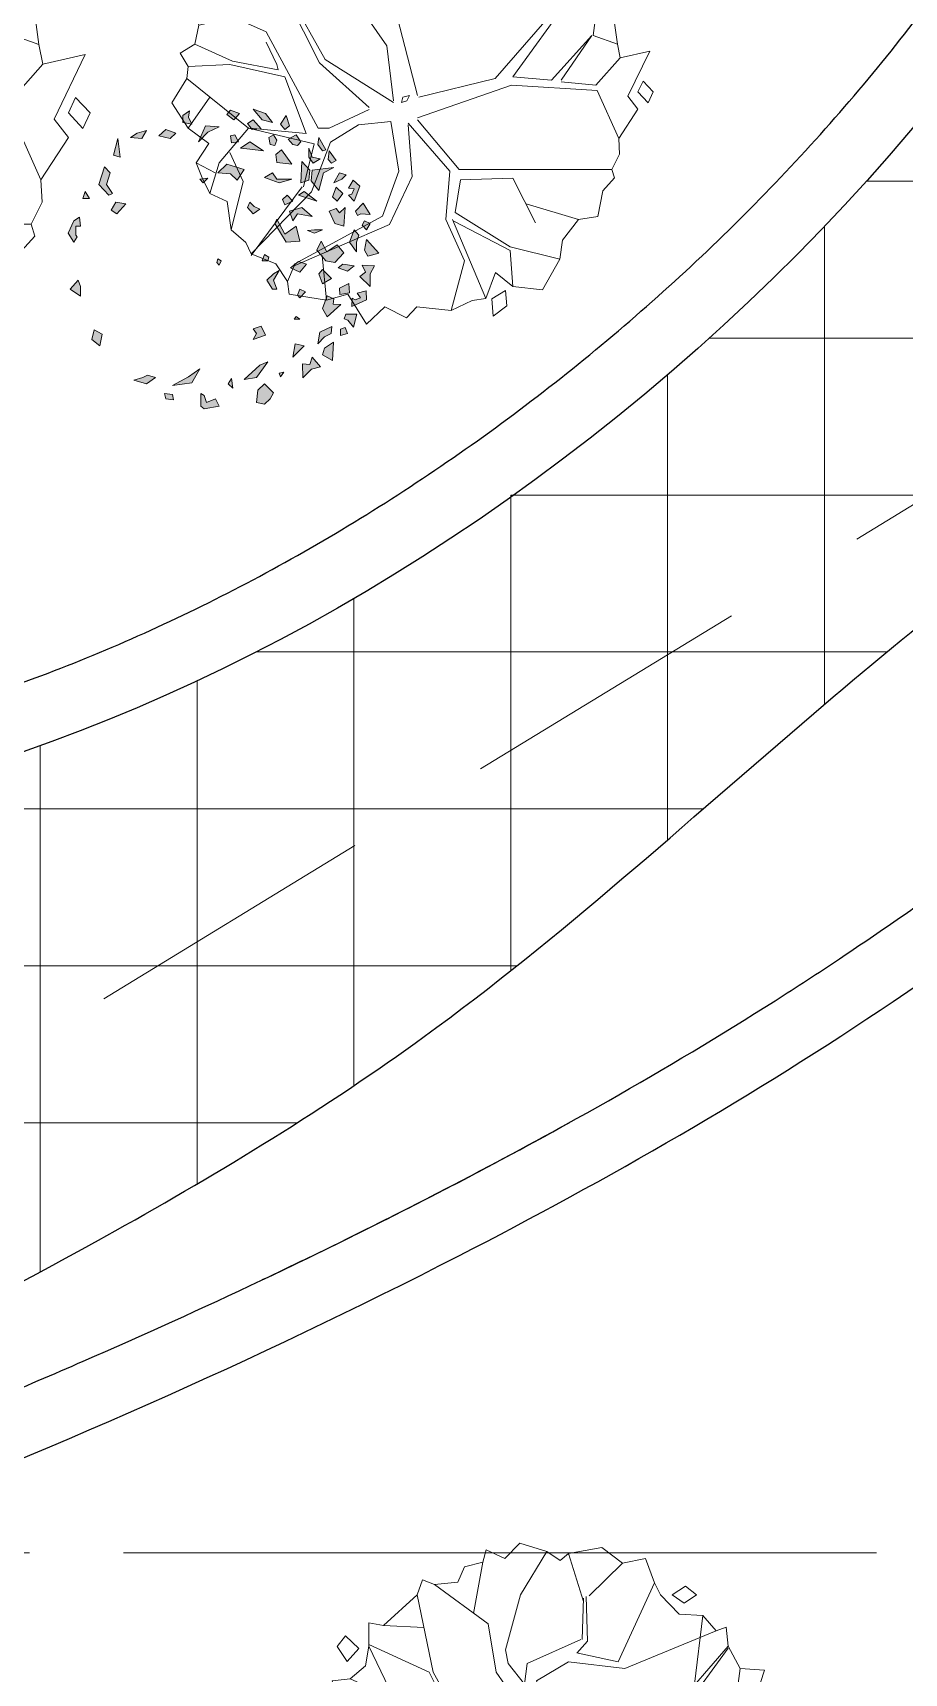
# Model space of a CAD drawing. Header units: inches. Extents: x -12 to 20935469, y -1604 to 24729220.
# Drawn here: x 20926145.5 to 20926212.1, y 24710426.8 to 24710552.2 of the extents above; entities that cross this region are included whole.
import ezdxf

# ---------------------------------------------------------------- set-up
doc = ezdxf.new("R2010")
doc.units = ezdxf.units.IN
doc.header["$LTSCALE"] = 0.03
doc.header["$MEASUREMENT"] = 0
doc.linetypes.add('ACAD_ISO08W100', pattern=[36, 24, -3, 6, -3])
doc.linetypes.add('DASHED2', pattern=[0.375, 0.25, -0.125])
for name, color, linetype, lineweight in [('Dot', 253, 'Continuous', 0), ('Grid Line', 252, 'Continuous', 18), ('hatch-1', 253, 'Continuous', 5), ('ILLUSTR-TREE', 74, 'Continuous', 0), ('wind.', 150, 'Continuous', 20)]:
    doc.layers.add(name, color=color, linetype=linetype, lineweight=lineweight)
doc.styles.add('ATTR', font='romans.shx', dxfattribs={"width": 0.8, "height": 0.7})

# ---------------------------------------------------------------- blocks, each defined once
blk = doc.blocks.new('fff')
at = {"layer": 'Grid Line', "color": 252, "linetype": 'ACAD_ISO08W100', "lineweight": 9, "ltscale": 80, "true_color": 0x939598}
blk.add_line((20833096.95, 24723708.72), (20830726.15, 24723708.72), dxfattribs=at)
blk = doc.blocks.new('TREE_009')
at = {"layer": 'ILLUSTR-TREE'}
for p, q in [((-12174.22, 13910.26), (-12175.66, 13905.24)), ((-12166.65, 13906.74), (-12174.22, 13910.26)), ((-12160.46, 13912.91), (-12166.65, 13906.74)), ((-12149.34, 13909.54), (-12160.46, 13912.91)), ((-12149.34, 13909.54), (-12160.26, 13891.83)), ((-12143.96, 13905.85), (-12149.34, 13909.54)), ((-12140.45, 13908.76), (-12143.96, 13905.85)), ((-12126.77, 13911.14), (-12140.45, 13908.76)), ((-12140.45, 13908.76), (-12134.4, 13889.01)), ((-12118.31, 13904.71), (-12126.77, 13911.14)), ((-12175.66, 13905.24), (-12183.16, 13903.21)), ((-12179.51, 13884.08), (-12175.66, 13905.24)), ((-12132.06, 13891.31), (-12118.31, 13904.71)), ((-12108.88, 13906.74), (-12118.31, 13904.71)), ((-12105.24, 13896.77), (-12108.88, 13906.74)), ((-12183.16, 13903.21), (-12185.91, 13897.04)), ((-12200.35, 13897.92), (-12202.62, 13891.83)), ((-12195.47, 13896.07), (-12200.35, 13897.92)), ((-12185.91, 13897.04), (-12195.47, 13896.07)), ((-12195.47, 13896.07), (-12173.46, 13879.85)), ((-12120.09, 13864.33), (-12105.24, 13896.77)), ((-12102.7, 13891.75), (-12105.24, 13896.77)), ((-12097.95, 13891.83), (-12092.45, 13895.36)), ((-12092.45, 13895.36), (-12088.05, 13891.83)), ((-12202.62, 13891.83), (-12216.38, 13879.14)), ((-12196.02, 13860.09), (-12202.62, 13891.83)), ((-12160.26, 13891.83), (-12166.31, 13869.26)), ((-12134.95, 13873.5), (-12134.4, 13890.42)), ((-12133.3, 13891.13), (-12132.75, 13872.79)), ((-12095.13, 13883.81), (-12102.7, 13891.75)), ((-12093, 13888.31), (-12097.95, 13891.83)), ((-12088.05, 13891.83), (-12093, 13888.31)), ((-12085.43, 13883.37), (-12095.13, 13883.81)), ((-12085.43, 13883.37), (-12088.74, 13855.16)), ((-12079.93, 13877.02), (-12085.43, 13883.37)), ((-12222.36, 13880.28), (-12222.43, 13870.68)), ((-12216.38, 13879.14), (-12222.36, 13880.28)), ((-12199.87, 13878.43), (-12216.38, 13879.14)), ((-12173.46, 13879.85), (-12170.16, 13860.09)), ((-12117.34, 13861.51), (-12079.93, 13877.02)), ((-12075.87, 13878.52), (-12079.93, 13877.02)), ((-12074.98, 13870.68), (-12075.87, 13878.52)), ((-12231.99, 13875), (-12235.43, 13870.59)), ((-12226.48, 13869.71), (-12231.99, 13875)), ((-12197.67, 13860.09), (-12222.43, 13871.38)), ((-12157.51, 13863.62), (-12135.5, 13873.5)), ((-12132.75, 13872.79), (-12137.15, 13867.85)), ((-12235.43, 13870.59), (-12231.3, 13864.41)), ((-12231.3, 13864.41), (-12226.48, 13869.71)), ((-12222.43, 13870.68), (-12223.73, 13862.65)), ((-12222.43, 13870.68), (-12212.52, 13850.22)), ((-12166.31, 13869.26), (-12165.21, 13863.62)), ((-12136.6, 13867.85), (-12120.09, 13864.33)), ((-12112.39, 13827.65), (-12074.98, 13870.68)), ((-12074.98, 13869.97), (-12105.24, 13828.35)), ((-12070.03, 13861.51), (-12074.98, 13870.68)), ((-12223.73, 13862.65), (-12230.13, 13857.27)), ((-12165.21, 13863.62), (-12158.61, 13855.16)), ((-12158.61, 13855.16), (-12157.51, 13863.62)), ((-12153.66, 13856.57), (-12140.45, 13864.33)), ((-12140.45, 13864.33), (-12117.34, 13861.51)), ((-12230.13, 13857.27), (-12237.49, 13856.48)), ((-12206.47, 13846.69), (-12230.13, 13857.27)), ((-12184.47, 13834), (-12197.67, 13860.09)), ((-12182.26, 13835.41), (-12196.02, 13860.09)), ((-12170.16, 13860.09), (-12156.96, 13841.05)), ((-12072.23, 13845.28), (-12070.03, 13861.51)), ((-12060.06, 13860.89), (-12070.03, 13861.51)), ((-12063.49, 13850.31), (-12060.06, 13860.89)), ((-12237.49, 13856.48), (-12233.98, 13849.52)), ((-12220.78, 13852.34), (-12233.98, 13849.52)), ((-12144.3, 13820.6), (-12153.66, 13856.57)), ((-12233.98, 13849.52), (-12235.63, 13841.76)), ((-12062.33, 13841.76), (-12063.49, 13850.31)), ((-12185.02, 13807.2), (-12206.47, 13846.69)), ((-12089.29, 13826.94), (-12072.78, 13845.28)), ((-12072.78, 13845.28), (-12085.43, 13826.94)), ((-12072.23, 13845.28), (-12062.33, 13841.76)), ((-12235.63, 13841.76), (-12241.62, 13837.97)), ((-12235.63, 13841.76), (-12220.23, 13834.7)), ((-12202.07, 13833.29), (-12206.47, 13842.46)), ((-12156.96, 13841.05), (-12154.21, 13818.48)), ((-12061.23, 13836.11), (-12062.33, 13841.76)), ((-12049.05, 13838.85), (-12061.23, 13836.11)), ((-12057.99, 13820.33), (-12049.05, 13838.85)), ((-12241.62, 13837.97), (-12238.38, 13832.59)), ((-12220.23, 13834.7), (-12201.52, 13831.18)), ((-12164.11, 13815.66), (-12184.47, 13834)), ((-12154.21, 13817.78), (-12182.26, 13835.41)), ((-12071.13, 13824.83), (-12061.23, 13836.11)), ((-12238.38, 13832.59), (-12238.93, 13827.65)), ((-12221.33, 13833.29), (-12238.38, 13832.59)), ((-12198.77, 13828.35), (-12221.33, 13833.29)), ((-12201.52, 13831.18), (-12202.07, 13833.29)), ((-12238.93, 13827.65), (-12245.05, 13817.69)), ((-12213.63, 13807.2), (-12238.93, 13827.65)), ((-12189.97, 13805.08), (-12198.77, 13828.35)), ((-12144.3, 13811.43), (-12105.79, 13824.83)), ((-12143.75, 13819.89), (-12112.39, 13827.65)), ((-12105.79, 13824.83), (-12070.58, 13822.71)), ((-12105.24, 13828.35), (-12089.29, 13826.94)), ((-12085.43, 13826.24), (-12071.13, 13824.83)), ((-12051.8, 13826.5), (-12053.87, 13822.1)), ((-12047.68, 13822.1), (-12051.8, 13826.5)), ((-12229.58, 13819.89), (-12238.38, 13807.2)), ((-12150.36, 13819.89), (-12150.9, 13817.78)), ((-12147.6, 13820.6), (-12150.36, 13819.89)), ((-12148.7, 13818.48), (-12147.6, 13820.6)), ((-12070.58, 13822.71), (-12061.78, 13802.96)), ((-12053.87, 13815.04), (-12057.99, 13820.33)), ((-12053.87, 13822.1), (-12049.74, 13817.69)), ((-12049.74, 13817.69), (-12047.68, 13822.1)), ((-12245.05, 13817.69), (-12238.38, 13807.2)), ((-12164.11, 13814.95), (-12180.61, 13807.2)), ((-12150.9, 13817.78), (-12148.7, 13818.48)), ((-12061.78, 13802.96), (-12053.87, 13815.04)), ((-12155.31, 13810.02), (-12168.51, 13808.61)), ((-12155.31, 13810.02), (-12152.01, 13789.56)), ((-12144.3, 13810.72), (-12127.25, 13790.27)), ((-12238.38, 13807.2), (-12229.92, 13800.94)), ((-12213.63, 13807.2), (-12225.73, 13793.09)), ((-12186.67, 13800.85), (-12213.63, 13807.2)), ((-12213.07, 13807.2), (-12189.97, 13805.08)), ((-12180.61, 13807.2), (-12185.02, 13807.2)), ((-12168.51, 13808.61), (-12180.06, 13801.55)), ((-12148.15, 13809.31), (-12131.1, 13789.56)), ((-12148.15, 13808.61), (-12146.5, 13787.45)), ((-12229.92, 13800.94), (-12235.08, 13793.09)), ((-12191.07, 13783.21), (-12186.67, 13800.85)), ((-12180.06, 13801.55), (-12187.77, 13781.1)), ((-12061.43, 13796.53), (-12061.78, 13802.96)), ((-12221.33, 13797.32), (-12215.83, 13785.33)), ((-12064.53, 13790.27), (-12061.43, 13796.53)), ((-12227.38, 13788.86), (-12235.08, 13793.09)), ((-12235.08, 13793.09), (-12232.68, 13786.83)), ((-12225.73, 13793.09), (-12229.58, 13780.39)), ((-12232.68, 13786.83), (-12229.58, 13780.39)), ((-12152.01, 13789.56), (-12158.61, 13771.22)), ((-12146.5, 13787.45), (-12155.86, 13767.7)), ((-12131.1, 13789.56), (-12132.75, 13769.81)), ((-12127.25, 13790.27), (-12064.53, 13790.27)), ((-12126.7, 13786.04), (-12105.24, 13786.74)), ((-12105.24, 13786.74), (-12095.89, 13768.4)), ((-12068.31, 13781.54), (-12063.49, 13786.83)), ((-12063.49, 13786.83), (-12064.53, 13790.27)), ((-12215.83, 13785.33), (-12220.78, 13765.58)), ((-12212.52, 13755), (-12191.62, 13783.21)), ((-12126.7, 13786.04), (-12128.9, 13772.63)), ((-12229.58, 13780.39), (-12222.36, 13777.13)), ((-12222.36, 13777.13), (-12220.78, 13765.58)), ((-12187.77, 13781.1), (-12212.52, 13755.71)), ((-12070.37, 13770.96), (-12068.31, 13781.54)), ((-12128.9, 13772.63), (-12106.34, 13758.53)), ((-12099.74, 13776.16), (-12078.28, 13769.81)), ((-12158.61, 13771.22), (-12194.92, 13751.47)), ((-12155.86, 13767.7), (-12194.92, 13750.77)), ((-12132.75, 13769.81), (-12125.05, 13752.89)), ((-12130, 13769.81), (-12116.24, 13737.37)), ((-12129.45, 13769.11), (-12106.34, 13757.12)), ((-12084.81, 13761.26), (-12078.28, 13769.81)), ((-12078.28, 13769.81), (-12070.37, 13770.96)), ((-12220.78, 13765.58), (-12214.79, 13760.38)), ((-12214.79, 13760.38), (-12212.52, 13755.71)), ((-12106.34, 13758.53), (-12085.98, 13753.59)), ((-12085.98, 13753.59), (-12084.81, 13761.26)), ((-12212.52, 13755.71), (-12202.42, 13751.56)), ((-12183.37, 13755), (-12181.71, 13736.66)), ((-12106.34, 13757.12), (-12105.24, 13742.31)), ((-12093.07, 13740.98), (-12085.98, 13753.59)), ((-12202.42, 13751.56), (-12197.67, 13744.42)), ((-12194.92, 13750.77), (-12197.67, 13744.42)), ((-12125.05, 13752.89), (-12130.55, 13732.43)), ((-12197.67, 13744.42), (-12196.91, 13739.22)), ((-12116.24, 13737.37), (-12112.32, 13748.04)), ((-12112.32, 13748.04), (-12105.24, 13742.31)), ((-12108.27, 13740.72), (-12113.77, 13737.19)), ((-12107.72, 13734.37), (-12108.27, 13740.72)), ((-12105.24, 13742.31), (-12093.07, 13740.98)), ((-12196.91, 13739.22), (-12181.71, 13736.66)), ((-12181.71, 13736.66), (-12172.84, 13739.22)), ((-12172.84, 13739.22), (-12165.28, 13726.88)), ((-12130.55, 13732.43), (-12121.95, 13736.57)), ((-12121.95, 13736.57), (-12116.24, 13737.37)), ((-12113.77, 13737.19), (-12113.22, 13730.14)), ((-12165.28, 13726.88), (-12157.71, 13733.93)), ((-12157.71, 13733.93), (-12148.77, 13729.52)), ((-12148.77, 13729.52), (-12144.65, 13733.93)), ((-12144.65, 13733.93), (-12130.55, 13732.43)), ((-12113.22, 13730.14), (-12107.72, 13734.37))]:
    blk.add_line(p, q, dxfattribs=at)
at = {"layer": 'ILLUSTR-TREE', "style": 'ATTR', "width": 0.8, "flags": 9}
blk.add_attdef('ESTCODE', (-12147.6, 13820.6), '', height=1.05, dxfattribs=at)
blk = doc.blocks.new('GRN1')
at = {"layer": 'ILLUSTR-TREE', "true_color": 0x30441d}
h = blk.add_hatch(color=89, dxfattribs=at)
h.paths.add_polyline_path([(0.2571, -0.0526), (0.2603, -0.0695), (0.2735, -0.0695), (0.2817, -0.0569), (0.2702, -0.059)])
h.paths.add_polyline_path([(0.2406, -0.0821), (0.2308, -0.0927), (0.2357, -0.1137), (0.2472, -0.1011)])
h.paths.add_polyline_path([(0.1897, 0.2148), (0.1848, 0.2064), (0.1914, 0.2), (0.2078, 0.2021)])
h.paths.add_polyline_path([(0.193, 0.1853), (0.1848, 0.1727), (0.1963, 0.1642), (0.2127, 0.1642), (0.1963, 0.1706)])
h.paths.add_polyline_path([(0.1864, 0.1053), (0.2012, 0.1032), (0.2094, 0.1137), (0.1831, 0.1327)])
h.paths.add_polyline_path([(0.2603, 0.0969), (0.2653, 0.0779), (0.285, 0.0611), (0.2768, 0.0842)])
h.paths.add_polyline_path([(0.2078, 0.08), (0.2242, 0.0547), (0.2127, 0.0379), (0.2111, 0.0547)])
h.paths.add_polyline_path([(0.2521, -0.0021), (0.2538, -0.0274), (0.2242, -0.04), (0.2423, -0.0232)])
h.paths.add_polyline_path([(0.2653, 0.0253), (0.2751, 0.0126), (0.2833, 0.019), (0.2768, 0.0358)])
h.paths.add_polyline_path([(0.2373, 0.0274), (0.2357, 0.019), (0.2226, 0.0211), (0.2242, 0.0337)])
h.paths.add_polyline_path([(0.2488, 0.0758), (0.2472, 0.059), (0.2587, 0.0505), (0.2653, 0.0611)])
h.paths.add_polyline_path([(0.2094, 0.1958), (0.2078, 0.1895), (0.2193, 0.1811), (0.2324, 0.1832)])
h.paths.add_polyline_path([(0.2291, 0.1263), (0.2193, 0.1348), (0.2176, 0.1432), (0.2242, 0.1495), (0.2373, 0.1411)])
h.paths.add_polyline_path([(0.2373, 0.099), (0.2275, 0.1053), (0.2176, 0.1011), (0.2193, 0.0927), (0.2324, 0.0905)])
h.paths.add_polyline_path([(0.2538, 0.1284), (0.2472, 0.12), (0.2571, 0.1116), (0.2735, 0.1221)])
h.paths.add_polyline_path([(0.1963, -0.1853), (0.1996, -0.1979), (0.2308, -0.1895)])
h.paths.add_polyline_path([(0.2456, -0.1369), (0.2308, -0.1453), (0.2324, -0.1663), (0.2406, -0.1537)])
h.paths.add_polyline_path([(0.0402, 0.1474), (0.0386, 0.1221), (0.0731, 0.1011), (0.0813, 0.1053), (0.0534, 0.12), (0.0682, 0.1411)])
h.paths.add_polyline_path([(0.0731, 0.278), (0.0616, 0.2716), (0.0698, 0.2632), (0.078, 0.2674)])
h.paths.add_polyline_path([(-0.2275, -0.0884), (-0.2226, -0.0526), (-0.1963, -0.0379), (-0.2111, -0.059)])
h.paths.add_polyline_path([(0.0205, 0.2527), (0.0386, 0.24), (0.0616, 0.2485), (0.0517, 0.2569), (0.0386, 0.2527)])
h.paths.add_polyline_path([(-0.2406, 0.099), (-0.2242, 0.0821), (-0.2357, 0.0695), (-0.2587, 0.0674), (-0.262, 0.0821), (-0.2521, 0.0927)])
h.paths.add_polyline_path([(-0.2324, 0.0232), (-0.2242, 0.0147), (-0.2143, 0.0211)])
h.paths.add_polyline_path([(-0.1307, 0.2358), (-0.1344, 0.2232), (-0.1226, 0.2231), (-0.1198, 0.2319)])
h.paths.add_polyline_path([(-0.1039, 0.2299), (-0.106, 0.2367), (-0.1191, 0.2474), (-0.0951, 0.2536), (-0.0951, 0.2327)])
h.paths.add_polyline_path([(-0.0555, 0.2396), (-0.0585, 0.2217), (-0.0467, 0.2215), (-0.0384, 0.2388)])
h.paths.add_polyline_path([(-0.0771, 0.224), (-0.1, 0.1981), (-0.0846, 0.1897), (-0.0609, 0.1985), (-0.0663, 0.2109), (-0.0766, 0.2096)])
h.paths.add_polyline_path([(-0.216, 0.0442), (-0.2127, 0.0674), (-0.1831, 0.0884), (-0.1897, 0.0737)])
h.paths.add_polyline_path([(-0.1421, 0.0611), (-0.1339, 0.0842), (-0.1174, 0.0758), (-0.1224, 0.0611), (-0.1306, 0.0674)])
h.paths.add_polyline_path([(-0.1812, 0.2081), (-0.1707, 0.1899), (-0.1581, 0.1935), (-0.1472, 0.2104)])
h.paths.add_polyline_path([(-0.2132, 0.1534), (-0.187, 0.1527), (-0.1886, 0.166), (-0.1749, 0.1708), (-0.1924, 0.186), (-0.1969, 0.1696)])
h.paths.add_polyline_path([(-0.15, 0.1808), (-0.1283, 0.1846), (-0.118, 0.2068), (-0.1309, 0.2058), (-0.1372, 0.1936)])
h.paths.add_polyline_path([(-0.1536, 0.1558), (-0.1749, 0.1348), (-0.1503, 0.139)])
h.paths.add_polyline_path([(-0.1043, 0.1474), (-0.1043, 0.1369), (-0.0994, 0.1411)])
h.paths.add_polyline_path([(-0.2028, 0.1179), (-0.2111, 0.1116), (-0.2045, 0.1095)])
h.paths.add_polyline_path([(-0.0205, 0.099), (-0.032, 0.0863), (-0.0485, 0.0969), (-0.0485, 0.1053), (-0.032, 0.099), (-0.014, 0.1095)])
h.paths.add_polyline_path([(0.0189, 0.2295), (0.0008, 0.2127), (0.0041, 0.1958), (0.0238, 0.179), (0.0402, 0.1874), (0.0205, 0.1979), (0.0337, 0.2169)])
h.paths.add_polyline_path([(-0.0287, 0.2064), (-0.0386, 0.1895), (-0.0205, 0.1832), (-0.0123, 0.1895)])
h.paths.add_polyline_path([(-0.0534, 0.1579), (-0.0649, 0.1474), (-0.06, 0.1432), (-0.0485, 0.1474)])
h.paths.add_polyline_path([(0.0178, 0.294), (0.0123, 0.2737), (0.0238, 0.2674), (0.0435, 0.2716)])
h.paths.add_polyline_path([(-0.0435, 0.278), (-0.0255, 0.259), (-0.0172, 0.2695), (-0.0041, 0.2632), (-0.0057, 0.2864), (-0.0205, 0.278)])
h.paths.add_polyline_path([(-0.0808, 0.244), (-0.0685, 0.2712), (-0.0515, 0.2704), (-0.056, 0.254), (-0.0646, 0.2603), (-0.0686, 0.2503), (-0.0653, 0.2447)])
h.paths.add_polyline_path([(0.0041, 0.0021), (-0.0041, -0.0021), (0.0008, -0.0063), (0.0074, -0.0042)])
h.paths.add_polyline_path([(0.0041, 0.0884), (0.0107, 0.0905), (0.0156, 0.0821), (0.0041, 0.0779)])
h.paths.add_polyline_path([(-0.0025, 0.16), (-0.0172, 0.1474), (-0.009, 0.1306), (0.0025, 0.1453)])
h.paths.add_polyline_path([(-0.0057, 0.2485), (-0.0156, 0.2358), (-0.009, 0.219), (-0.0025, 0.2274)])
h.paths.add_polyline_path([(0.0616, 0.1895), (0.055, 0.1748), (0.06, 0.1621), (0.0616, 0.1748)])
h.paths.add_polyline_path([(0.1634, 0.2337), (0.1552, 0.2253), (0.1486, 0.2106), (0.1667, 0.2211)])
h.paths.add_polyline_path([(0.1552, 0.1327), (0.1486, 0.1095), (0.1585, 0.0821), (0.1667, 0.0969), (0.1552, 0.1053)])
h.paths.add_polyline_path([(0.0994, 0.0737), (0.0912, 0.0611), (0.1027, 0.0505), (0.1125, 0.0547), (0.1043, 0.0632)])
h.paths.add_polyline_path([(0.1569, -0.0232), (0.1486, -0.0316), (0.1552, -0.0379)])
h.paths.add_polyline_path([(0.1536, 0.0316), (0.1651, 0.019), (0.1667, -0.0042), (0.1831, 0.0126), (0.1733, 0.0442)])
h.paths.add_polyline_path([(0.1027, 0.2316), (0.0682, 0.2295), (0.0731, 0.2127), (0.0961, 0.2021), (0.101, 0.2148), (0.0928, 0.2211)])
h.paths.add_polyline_path([(0.1289, 0.2274), (0.1142, 0.2169), (0.1224, 0.2085), (0.1404, 0.2148)])
h.paths.add_polyline_path([(0.0862, 0.1706), (0.0912, 0.1432), (0.078, 0.1348), (0.0961, 0.1284), (0.1027, 0.1516)])
h.paths.add_polyline_path([(0.1339, 0.1832), (0.1667, 0.1916), (0.1766, 0.2106), (0.1716, 0.1706), (0.1519, 0.1685)])
h.paths.add_polyline_path([(0.1257, 0.1453), (0.1142, 0.179), (0.1322, 0.1558)])
h.paths.add_polyline_path([(0.1536, 0.1642), (0.1486, 0.1495), (0.1881, 0.1516), (0.1716, 0.1663)])
h.paths.add_polyline_path([(0.1142, 0.1348), (0.1076, 0.12), (0.1174, 0.1158), (0.1257, 0.1242)])
h.paths.add_polyline_path([(0.0879, 0.2548), (0.0912, 0.2611), (0.0895, 0.278), (0.1109, 0.2653), (0.0961, 0.2506)])
h.paths.add_polyline_path([(0.1142, 0.2485), (0.1421, 0.259), (0.1536, 0.2464), (0.1388, 0.2379), (0.1371, 0.2485), (0.1273, 0.2443), (0.1257, 0.2379)])
h.paths.add_polyline_path([(-0.2521, -0.0084), (-0.2653, -0.0021), (-0.2702, -0.0295), (-0.2653, -0.0358), (-0.2423, -0.0358), (-0.2456, -0.0295), (-0.2587, -0.0253)])
h.paths.add_polyline_path([(-0.2538, -0.0863), (-0.2439, -0.0884), (-0.2423, -0.1032), (-0.2521, -0.1011)])
h.paths.add_polyline_path([(0.055, -0.2822), (0.0386, -0.2716), (0.0485, -0.2653), (0.0517, -0.2674), (0.0682, -0.2674), (0.0682, -0.259), (0.0846, -0.2611), (0.078, -0.2716)])
h.paths.add_polyline_path([(-0.1322, -0.219), (-0.1536, -0.2232), (-0.1421, -0.2379), (-0.124, -0.2337)])
h.paths.add_polyline_path([(-0.2176, -0.16), (-0.2242, -0.1369), (-0.2127, -0.12), (-0.2078, -0.1348), (-0.2127, -0.1432)])
h.paths.add_polyline_path([(-0.0485, -0.278), (-0.0616, -0.259), (-0.0435, -0.259), (-0.032, -0.2632)])
h.paths.add_polyline_path([(0.1289, -0.2), (0.1257, -0.2064), (0.1454, -0.2253), (0.1782, -0.2148), (0.1667, -0.2043), (0.1454, -0.2106)])
h.paths.add_polyline_path([(0.1191, -0.2548), (0.1322, -0.2506), (0.1191, -0.2422)])
h.paths.add_polyline_path([(0.1092, -0.1748), (0.0912, -0.1916), (0.0977, -0.2021), (0.1125, -0.1937)])
at = {"layer": 'ILLUSTR-TREE', "color": 89, "true_color": 0x30441d}
for p, q in [((-0.0205, 0.278), (-0.0435, 0.278)), ((-0.0435, 0.278), (-0.0255, 0.259)), ((-0.0057, 0.2864), (-0.0205, 0.278)), ((-0.0041, 0.2632), (-0.0057, 0.2864)), ((0.0178, 0.294), (0.0123, 0.2737)), ((0.0123, 0.2737), (0.0238, 0.2674)), ((0.0435, 0.2716), (0.0178, 0.294)), ((0.0731, 0.278), (0.0616, 0.2716)), ((0.078, 0.2674), (0.0731, 0.278)), ((0.0895, 0.278), (0.1109, 0.2653)), ((0.0912, 0.2611), (0.0895, 0.278)), ((-0.1191, 0.2474), (-0.0951, 0.2536)), ((-0.106, 0.2367), (-0.1191, 0.2474)), ((-0.0951, 0.2536), (-0.0951, 0.2327)), ((-0.0808, 0.244), (-0.0685, 0.2712)), ((-0.0653, 0.2447), (-0.0808, 0.244)), ((-0.0646, 0.2603), (-0.0686, 0.2503)), ((-0.0686, 0.2503), (-0.0653, 0.2447)), ((-0.0685, 0.2712), (-0.0515, 0.2704)), ((-0.056, 0.254), (-0.0646, 0.2603)), ((-0.0515, 0.2704), (-0.056, 0.254)), ((-0.0255, 0.259), (-0.0172, 0.2695)), ((-0.0172, 0.2695), (-0.0041, 0.2632)), ((-0.0057, 0.2485), (-0.0156, 0.2358)), ((-0.0025, 0.2274), (-0.0057, 0.2485)), ((0.0386, 0.2527), (0.0205, 0.2527)), ((0.0205, 0.2527), (0.0386, 0.24)), ((0.0238, 0.2674), (0.0435, 0.2716)), ((0.0517, 0.2569), (0.0386, 0.2527)), ((0.0386, 0.24), (0.0616, 0.2485)), ((0.0616, 0.2485), (0.0517, 0.2569)), ((0.0616, 0.2716), (0.0698, 0.2632)), ((0.0698, 0.2632), (0.078, 0.2674)), ((0.0879, 0.2548), (0.0912, 0.2611)), ((0.0961, 0.2506), (0.0879, 0.2548)), ((0.1109, 0.2653), (0.0961, 0.2506)), ((0.1142, 0.2485), (0.1421, 0.259)), ((0.1257, 0.2379), (0.1142, 0.2485)), ((0.1273, 0.2443), (0.1257, 0.2379)), ((0.1371, 0.2485), (0.1273, 0.2443)), ((0.1388, 0.2379), (0.1371, 0.2485)), ((0.1536, 0.2464), (0.1388, 0.2379)), ((0.1421, 0.259), (0.1536, 0.2464)), ((-0.1307, 0.2358), (-0.1344, 0.2232)), ((-0.1344, 0.2232), (-0.1226, 0.2231)), ((-0.1198, 0.2319), (-0.1307, 0.2358)), ((-0.1226, 0.2231), (-0.1198, 0.2319)), ((-0.1039, 0.2299), (-0.106, 0.2367)), ((-0.0951, 0.2327), (-0.1039, 0.2299)), ((-0.0771, 0.224), (-0.1, 0.1981)), ((-0.0766, 0.2096), (-0.0771, 0.224)), ((-0.0555, 0.2396), (-0.0585, 0.2217)), ((-0.0585, 0.2217), (-0.0467, 0.2215)), ((-0.0384, 0.2388), (-0.0555, 0.2396)), ((-0.0467, 0.2215), (-0.0384, 0.2388)), ((-0.0156, 0.2358), (-0.009, 0.219)), ((-0.009, 0.219), (-0.0025, 0.2274)), ((0.0189, 0.2295), (0.0008, 0.2127)), ((0.0337, 0.2169), (0.0189, 0.2295)), ((0.0205, 0.1979), (0.0337, 0.2169)), ((0.1027, 0.2316), (0.0682, 0.2295)), ((0.0682, 0.2295), (0.0731, 0.2127)), ((0.0928, 0.2211), (0.1027, 0.2316)), ((0.101, 0.2148), (0.0928, 0.2211)), ((0.0961, 0.2021), (0.101, 0.2148)), ((0.1289, 0.2274), (0.1142, 0.2169)), ((0.1142, 0.2169), (0.1224, 0.2085)), ((0.1224, 0.2085), (0.1404, 0.2148)), ((0.1404, 0.2148), (0.1289, 0.2274)), ((0.1552, 0.2253), (0.1486, 0.2106)), ((0.1486, 0.2106), (0.1667, 0.2211)), ((0.1634, 0.2337), (0.1552, 0.2253)), ((0.1667, 0.2211), (0.1634, 0.2337)), ((0.1897, 0.2148), (0.1848, 0.2064)), ((0.2078, 0.2021), (0.1897, 0.2148)), ((-0.1924, 0.186), (-0.1969, 0.1696)), ((-0.1749, 0.1708), (-0.1924, 0.186)), ((-0.1472, 0.2104), (-0.1812, 0.2081)), ((-0.1812, 0.2081), (-0.1707, 0.1899)), ((-0.1707, 0.1899), (-0.1581, 0.1935)), ((-0.1581, 0.1935), (-0.1472, 0.2104)), ((-0.1372, 0.1936), (-0.15, 0.1808)), ((-0.15, 0.1808), (-0.1283, 0.1846)), ((-0.1309, 0.2058), (-0.1372, 0.1936)), ((-0.118, 0.2068), (-0.1309, 0.2058)), ((-0.1283, 0.1846), (-0.118, 0.2068)), ((-0.1, 0.1981), (-0.0846, 0.1897)), ((-0.0846, 0.1897), (-0.0609, 0.1985)), ((-0.0663, 0.2109), (-0.0766, 0.2096)), ((-0.0609, 0.1985), (-0.0663, 0.2109)), ((-0.0287, 0.2064), (-0.0386, 0.1895)), ((-0.0386, 0.1895), (-0.0205, 0.1832)), ((-0.0123, 0.1895), (-0.0287, 0.2064)), ((-0.0205, 0.1832), (-0.0123, 0.1895)), ((0.0008, 0.2127), (0.0041, 0.1958)), ((0.0041, 0.1958), (0.0238, 0.179)), ((0.0402, 0.1874), (0.0205, 0.1979)), ((0.0238, 0.179), (0.0402, 0.1874)), ((0.0616, 0.1895), (0.055, 0.1748)), ((0.0616, 0.1748), (0.0616, 0.1895)), ((0.0731, 0.2127), (0.0961, 0.2021)), ((0.1339, 0.1832), (0.1667, 0.1916)), ((0.1519, 0.1685), (0.1339, 0.1832)), ((0.1667, 0.1916), (0.1766, 0.2106)), ((0.1766, 0.2106), (0.1716, 0.1706)), ((0.1848, 0.2064), (0.1914, 0.2)), ((0.193, 0.1853), (0.1848, 0.1727)), ((0.1914, 0.2), (0.2078, 0.2021)), ((0.1963, 0.1706), (0.193, 0.1853)), ((0.2094, 0.1958), (0.2078, 0.1895)), ((0.2078, 0.1895), (0.2193, 0.1811)), ((0.2324, 0.1832), (0.2094, 0.1958)), ((0.2193, 0.1811), (0.2324, 0.1832)), ((-0.1969, 0.1696), (-0.2132, 0.1534)), ((-0.2132, 0.1534), (-0.187, 0.1527)), ((-0.1886, 0.166), (-0.1749, 0.1708)), ((-0.187, 0.1527), (-0.1886, 0.166)), ((-0.1536, 0.1558), (-0.1749, 0.1348)), ((-0.1503, 0.139), (-0.1536, 0.1558)), ((-0.0534, 0.1579), (-0.0649, 0.1474)), ((-0.0485, 0.1474), (-0.0534, 0.1579)), ((-0.0025, 0.16), (-0.0172, 0.1474)), ((0.0025, 0.1453), (-0.0025, 0.16)), ((0.055, 0.1748), (0.06, 0.1621)), ((0.06, 0.1621), (0.0616, 0.1748)), ((0.1027, 0.1516), (0.0862, 0.1706)), ((0.0862, 0.1706), (0.0912, 0.1432)), ((0.1142, 0.179), (0.1322, 0.1558)), ((0.1257, 0.1453), (0.1142, 0.179)), ((0.1322, 0.1558), (0.1257, 0.1453)), ((0.1536, 0.1642), (0.1486, 0.1495)), ((0.1716, 0.1706), (0.1519, 0.1685)), ((0.1716, 0.1663), (0.1536, 0.1642)), ((0.1881, 0.1516), (0.1716, 0.1663)), ((0.1848, 0.1727), (0.1963, 0.1642)), ((0.2127, 0.1642), (0.1963, 0.1706)), ((0.1963, 0.1642), (0.2127, 0.1642)), ((-0.1749, 0.1348), (-0.1503, 0.139)), ((-0.0994, 0.1411), (-0.1043, 0.1474)), ((-0.1043, 0.1474), (-0.1043, 0.1369)), ((-0.1043, 0.1369), (-0.0994, 0.1411)), ((-0.0649, 0.1474), (-0.06, 0.1432)), ((-0.06, 0.1432), (-0.0485, 0.1474)), ((-0.0172, 0.1474), (-0.009, 0.1306)), ((-0.009, 0.1306), (0.0025, 0.1453)), ((0.0402, 0.1474), (0.0386, 0.1221)), ((0.0386, 0.1221), (0.0731, 0.1011)), ((0.0682, 0.1411), (0.0402, 0.1474)), ((0.0534, 0.12), (0.0682, 0.1411)), ((0.0912, 0.1432), (0.078, 0.1348)), ((0.078, 0.1348), (0.0961, 0.1284)), ((0.0961, 0.1284), (0.1027, 0.1516)), ((0.1142, 0.1348), (0.1076, 0.12)), ((0.1257, 0.1242), (0.1142, 0.1348)), ((0.1174, 0.1158), (0.1257, 0.1242)), ((0.1486, 0.1495), (0.1881, 0.1516)), ((0.1552, 0.1327), (0.1486, 0.1095)), ((0.1552, 0.1053), (0.1552, 0.1327)), ((0.2094, 0.1137), (0.1831, 0.1327)), ((0.1831, 0.1327), (0.1864, 0.1053)), ((0.2176, 0.1432), (0.2242, 0.1495)), ((0.2193, 0.1348), (0.2176, 0.1432)), ((0.2291, 0.1263), (0.2193, 0.1348)), ((0.2242, 0.1495), (0.2373, 0.1411)), ((0.2373, 0.1411), (0.2291, 0.1263)), ((0.2538, 0.1284), (0.2472, 0.12)), ((0.2735, 0.1221), (0.2538, 0.1284)), ((0.2571, 0.1116), (0.2735, 0.1221)), ((-0.262, 0.0821), (-0.2521, 0.0927)), ((-0.2521, 0.0927), (-0.2406, 0.099)), ((-0.2406, 0.099), (-0.2242, 0.0821)), ((-0.2028, 0.1179), (-0.2111, 0.1116)), ((-0.2111, 0.1116), (-0.2045, 0.1095)), ((-0.2045, 0.1095), (-0.2028, 0.1179)), ((-0.0485, 0.1053), (-0.032, 0.099)), ((-0.0485, 0.0969), (-0.0485, 0.1053)), ((-0.032, 0.0863), (-0.0485, 0.0969)), ((-0.032, 0.099), (-0.014, 0.1095)), ((-0.0205, 0.099), (-0.032, 0.0863)), ((-0.014, 0.1095), (-0.0205, 0.099)), ((0.0813, 0.1053), (0.0534, 0.12)), ((0.0731, 0.1011), (0.0813, 0.1053)), ((0.1076, 0.12), (0.1174, 0.1158)), ((0.1486, 0.1095), (0.1585, 0.0821)), ((0.1667, 0.0969), (0.1552, 0.1053)), ((0.1585, 0.0821), (0.1667, 0.0969)), ((0.1864, 0.1053), (0.2012, 0.1032)), ((0.2012, 0.1032), (0.2094, 0.1137)), ((0.2275, 0.1053), (0.2176, 0.1011)), ((0.2176, 0.1011), (0.2193, 0.0927)), ((0.2193, 0.0927), (0.2324, 0.0905)), ((0.2373, 0.099), (0.2275, 0.1053)), ((0.2324, 0.0905), (0.2373, 0.099)), ((0.2472, 0.12), (0.2571, 0.1116)), ((0.2768, 0.0842), (0.2603, 0.0969)), ((0.2603, 0.0969), (0.2653, 0.0779)), ((-0.2587, 0.0674), (-0.262, 0.0821)), ((-0.2357, 0.0695), (-0.2587, 0.0674)), ((-0.2242, 0.0821), (-0.2357, 0.0695)), ((-0.1897, 0.0737), (-0.216, 0.0442)), ((-0.216, 0.0442), (-0.2127, 0.0674)), ((-0.2127, 0.0674), (-0.1831, 0.0884)), ((-0.1831, 0.0884), (-0.1897, 0.0737)), ((-0.1421, 0.0611), (-0.1339, 0.0842)), ((-0.1306, 0.0674), (-0.1421, 0.0611)), ((-0.1339, 0.0842), (-0.1174, 0.0758)), ((-0.1224, 0.0611), (-0.1306, 0.0674)), ((-0.1174, 0.0758), (-0.1224, 0.0611)), ((0.0041, 0.0884), (0.0107, 0.0905)), ((0.0041, 0.0779), (0.0041, 0.0884)), ((0.0156, 0.0821), (0.0041, 0.0779)), ((0.0107, 0.0905), (0.0156, 0.0821)), ((0.0994, 0.0737), (0.0912, 0.0611)), ((0.0912, 0.0611), (0.1027, 0.0505)), ((0.1043, 0.0632), (0.0994, 0.0737)), ((0.1125, 0.0547), (0.1043, 0.0632)), ((0.2111, 0.0547), (0.2078, 0.08)), ((0.2078, 0.08), (0.2242, 0.0547)), ((0.2488, 0.0758), (0.2472, 0.059)), ((0.2653, 0.0611), (0.2488, 0.0758)), ((0.2587, 0.0505), (0.2653, 0.0611)), ((0.2653, 0.0779), (0.285, 0.0611)), ((0.285, 0.0611), (0.2768, 0.0842)), ((0.1027, 0.0505), (0.1125, 0.0547)), ((0.1733, 0.0442), (0.1536, 0.0316)), ((0.1536, 0.0316), (0.1651, 0.019)), ((0.1831, 0.0126), (0.1733, 0.0442)), ((0.2127, 0.0379), (0.2111, 0.0547)), ((0.2242, 0.0547), (0.2127, 0.0379)), ((0.2226, 0.0211), (0.2242, 0.0337)), ((0.2242, 0.0337), (0.2373, 0.0274)), ((0.2472, 0.059), (0.2587, 0.0505)), ((0.2768, 0.0358), (0.2653, 0.0253)), ((0.2833, 0.019), (0.2768, 0.0358)), ((-0.2143, 0.0211), (-0.2324, 0.0232)), ((-0.2324, 0.0232), (-0.2242, 0.0147)), ((-0.2242, 0.0147), (-0.2143, 0.0211)), ((0.0041, 0.0021), (-0.0041, -0.0021)), ((0.0074, -0.0042), (0.0041, 0.0021)), ((0.1651, 0.019), (0.1667, -0.0042)), ((0.1667, -0.0042), (0.1831, 0.0126)), ((0.2357, 0.019), (0.2226, 0.0211)), ((0.2373, 0.0274), (0.2357, 0.019)), ((0.2653, 0.0253), (0.2751, 0.0126)), ((0.2751, 0.0126), (0.2833, 0.019)), ((-0.2653, -0.0021), (-0.2702, -0.0295)), ((-0.2702, -0.0295), (-0.2653, -0.0358)), ((-0.2521, -0.0084), (-0.2653, -0.0021)), ((-0.2587, -0.0253), (-0.2521, -0.0084)), ((-0.2456, -0.0295), (-0.2587, -0.0253)), ((-0.2423, -0.0358), (-0.2456, -0.0295)), ((-0.0041, -0.0021), (0.0008, -0.0063)), ((0.0008, -0.0063), (0.0074, -0.0042)), ((0.1569, -0.0232), (0.1486, -0.0316)), ((0.1552, -0.0379), (0.1569, -0.0232)), ((0.2242, -0.04), (0.2423, -0.0232)), ((0.2538, -0.0274), (0.2242, -0.04)), ((0.2423, -0.0232), (0.2521, -0.0021)), ((0.2521, -0.0021), (0.2538, -0.0274)), ((-0.2653, -0.0358), (-0.2423, -0.0358)), ((-0.2275, -0.0884), (-0.2226, -0.0526)), ((-0.2111, -0.059), (-0.2275, -0.0884)), ((-0.2226, -0.0526), (-0.1963, -0.0379)), ((-0.1963, -0.0379), (-0.2111, -0.059)), ((0.1486, -0.0316), (0.1552, -0.0379)), ((0.2702, -0.059), (0.2571, -0.0526)), ((0.2571, -0.0526), (0.2603, -0.0695)), ((0.2817, -0.0569), (0.2702, -0.059)), ((0.2735, -0.0695), (0.2817, -0.0569)), ((-0.2521, -0.1011), (-0.2538, -0.0863)), ((-0.2538, -0.0863), (-0.2439, -0.0884)), ((-0.2439, -0.0884), (-0.2423, -0.1032)), ((0.2406, -0.0821), (0.2308, -0.0927)), ((0.2472, -0.1011), (0.2406, -0.0821)), ((0.2603, -0.0695), (0.2735, -0.0695)), ((-0.2423, -0.1032), (-0.2521, -0.1011)), ((-0.2242, -0.1369), (-0.2127, -0.12)), ((-0.2127, -0.12), (-0.2078, -0.1348)), ((0.2308, -0.0927), (0.2357, -0.1137)), ((0.2357, -0.1137), (0.2472, -0.1011)), ((-0.2176, -0.16), (-0.2242, -0.1369)), ((-0.2127, -0.1432), (-0.2176, -0.16)), ((-0.2078, -0.1348), (-0.2127, -0.1432)), ((0.2456, -0.1369), (0.2308, -0.1453)), ((0.2308, -0.1453), (0.2324, -0.1663)), ((0.2406, -0.1537), (0.2456, -0.1369)), ((0.1092, -0.1748), (0.0912, -0.1916)), ((0.1125, -0.1937), (0.1092, -0.1748)), ((0.2324, -0.1663), (0.2406, -0.1537)), ((0.0912, -0.1916), (0.0977, -0.2021)), ((0.0977, -0.2021), (0.1125, -0.1937)), ((0.1289, -0.2), (0.1257, -0.2064)), ((0.1257, -0.2064), (0.1454, -0.2253)), ((0.1454, -0.2106), (0.1289, -0.2)), ((0.1667, -0.2043), (0.1454, -0.2106)), ((0.1782, -0.2148), (0.1667, -0.2043)), ((0.2308, -0.1895), (0.1963, -0.1853)), ((0.1963, -0.1853), (0.1996, -0.1979)), ((0.1996, -0.1979), (0.2308, -0.1895)), ((-0.1322, -0.219), (-0.1536, -0.2232)), ((-0.1536, -0.2232), (-0.1421, -0.2379)), ((-0.1421, -0.2379), (-0.124, -0.2337)), ((-0.124, -0.2337), (-0.1322, -0.219)), ((0.1191, -0.2422), (0.1191, -0.2548)), ((0.1322, -0.2506), (0.1191, -0.2422)), ((0.1454, -0.2253), (0.1782, -0.2148)), ((-0.0616, -0.259), (-0.0435, -0.259)), ((-0.0485, -0.278), (-0.0616, -0.259)), ((-0.032, -0.2632), (-0.0485, -0.278)), ((-0.0435, -0.259), (-0.032, -0.2632)), ((0.0386, -0.2716), (0.0485, -0.2653)), ((0.055, -0.2822), (0.0386, -0.2716)), ((0.0485, -0.2653), (0.0517, -0.2674)), ((0.0517, -0.2674), (0.0682, -0.2674)), ((0.078, -0.2716), (0.055, -0.2822)), ((0.0682, -0.259), (0.0846, -0.2611)), ((0.0682, -0.2674), (0.0682, -0.259)), ((0.0846, -0.2611), (0.078, -0.2716)), ((0.1191, -0.2548), (0.1322, -0.2506))]:
    blk.add_line(p, q, dxfattribs=at)

msp = doc.modelspace()

# ---------------------------------------------------------------- linework, layer by layer
msp.add_ellipse((20926150.7, 24710574.52), major_axis=(80.07, 66.69), ratio=0.623715)
for points in [[(20926189.46, 24710732.86), (20926143.27, 24710689.11), (20926125.82, 24710681.63), (20926082.75, 24710660.06), (20926042.29, 24710639.33), (20926011.89, 24710604.85), (20926000.13, 24710578.62), (20925995.57, 24710532.85), (20926004.67, 24710497.9), (20926017.57, 24710475.43), (20926030.12, 24710460.98), (20926053.24, 24710443.44), (20926066.27, 24710436.95), (20926093.23, 24710429.23), (20926116.04, 24710432.38), (20926130.04, 24710437.29), (20926178.07, 24710458.68), (20926211.3, 24710478.13), (20926229.12, 24710490.38), (20926238.98, 24710495.97), (20926258.87, 24710500.12), (20926278.43, 24710496.44), (20926313.27, 24710470.5), (20926325.98, 24710445.43), (20926345.44, 24710416.7), (20926354.24, 24710406.14), (20926391.28, 24710377.85)], [(20926075.71, 24710433.44), (20926083.86, 24710434.04), (20926100.1, 24710436.83), (20926110.27, 24710440.56), (20926151.78, 24710460.59), (20926175.43, 24710475.45), (20926205.23, 24710500.16), (20926229.67, 24710519.26), (20926256.24, 24710534.49), (20926268.95, 24710539.3), (20926286.48, 24710542.29), (20926299.53, 24710539.2), (20926312.64, 24710527.48), (20926321.75, 24710513.14), (20926326.4, 24710491.25), (20926334.94, 24710448.38), (20926338.89, 24710433.71), (20926346.73, 24710419.08), (20926362.63, 24710398.1)]]:
    msp.add_spline(points, degree=3)
for points, knots in [([(20926071.56, 24710566.95), (20926070.83, 24710565.16), (20926070.18, 24710563.38), (20926067.99, 24710556.89), (20926066.86, 24710552.26), (20926065.53, 24710543.35), (20926065.32, 24710539.07), (20926065.81, 24710531.01), (20926066.5, 24710527.23), (20926068.7, 24710520.25), (20926070.22, 24710517.06), (20926074.03, 24710511.3), (20926076.32, 24710508.73), (20926081.65, 24710504.26), (20926084.7, 24710502.35), (20926091.5, 24710499.26), (20926095.26, 24710498.08), (20926103.41, 24710496.53), (20926107.79, 24710496.15), (20926117.03, 24710496.26), (20926121.89, 24710496.74), (20926131.89, 24710498.57), (20926137.04, 24710499.91), (20926147.46, 24710503.42), (20926152.72, 24710505.59), (20926163.16, 24710510.69), (20926168.35, 24710513.62), (20926178.46, 24710520.14), (20926183.38, 24710523.73), (20926192.8, 24710531.45), (20926197.3, 24710535.58), (20926205.71, 24710544.24), (20926209.62, 24710548.76), (20926216.73, 24710558.05), (20926219.93, 24710562.81), (20926225.5, 24710572.4), (20926227.88, 24710577.23), (20926231.73, 24710586.78), (20926233.22, 24710591.49), (20926235.26, 24710600.65), (20926235.81, 24710605.08), (20926236.01, 24710613.5), (20926235.66, 24710617.48), (20926234.09, 24710624.9), (20926232.88, 24710628.32), (20926230.05, 24710633.81), (20926228.6, 24710636), (20926226.93, 24710638.01)], [2.282006, 2.282006, 2.282006, 2.282006, 2.349773, 2.349773, 2.530525, 2.530525, 2.711277, 2.711277, 2.892028, 2.892028, 3.07278, 3.07278, 3.253532, 3.253532, 3.434284, 3.434284, 3.615035, 3.615035, 3.795787, 3.795787, 3.976539, 3.976539, 4.157291, 4.157291, 4.338043, 4.338043, 4.518794, 4.518794, 4.699546, 4.699546, 4.880298, 4.880298, 5.06105, 5.06105, 5.241801, 5.241801, 5.422553, 5.422553, 5.603305, 5.603305, 5.784057, 5.784057, 5.964808, 5.964808, 6.14556, 6.14556, 6.283185, 6.283185, 6.283185, 6.283185]), ([(20926071.56, 24710566.95), (20926070.83, 24710565.16), (20926070.18, 24710563.38), (20926067.99, 24710556.89), (20926066.86, 24710552.26), (20926065.53, 24710543.35), (20926065.32, 24710539.07), (20926065.81, 24710531.01), (20926066.5, 24710527.23), (20926068.7, 24710520.25), (20926070.22, 24710517.06), (20926074.03, 24710511.3), (20926076.32, 24710508.73), (20926081.65, 24710504.26), (20926084.7, 24710502.35), (20926091.5, 24710499.26), (20926095.26, 24710498.08), (20926103.41, 24710496.53), (20926107.79, 24710496.15), (20926117.03, 24710496.26), (20926121.89, 24710496.74), (20926131.89, 24710498.57), (20926137.04, 24710499.91), (20926147.46, 24710503.42), (20926152.72, 24710505.59), (20926163.16, 24710510.69), (20926168.35, 24710513.62), (20926178.46, 24710520.14), (20926183.38, 24710523.73), (20926192.8, 24710531.45), (20926197.3, 24710535.58), (20926205.71, 24710544.24), (20926209.62, 24710548.76), (20926216.73, 24710558.05), (20926219.93, 24710562.81), (20926225.5, 24710572.4), (20926227.88, 24710577.23), (20926231.73, 24710586.78), (20926233.22, 24710591.49), (20926235.26, 24710600.65), (20926235.81, 24710605.08), (20926236.01, 24710613.5), (20926235.66, 24710617.48), (20926234.09, 24710624.9), (20926232.88, 24710628.32), (20926230.05, 24710633.81), (20926228.6, 24710636), (20926226.93, 24710638.01)], [2.282006, 2.282006, 2.282006, 2.282006, 2.349773, 2.349773, 2.530525, 2.530525, 2.711277, 2.711277, 2.892028, 2.892028, 3.07278, 3.07278, 3.253532, 3.253532, 3.434284, 3.434284, 3.615035, 3.615035, 3.795787, 3.795787, 3.976539, 3.976539, 4.157291, 4.157291, 4.338043, 4.338043, 4.518794, 4.518794, 4.699546, 4.699546, 4.880298, 4.880298, 5.06105, 5.06105, 5.241801, 5.241801, 5.422553, 5.422553, 5.603305, 5.603305, 5.784057, 5.784057, 5.964808, 5.964808, 6.14556, 6.14556, 6.283185, 6.283185, 6.283185, 6.283185]), ([(20926089.44, 24710434.66), (20926089.61, 24710434.63), (20926089.77, 24710434.61), (20926091.02, 24710434.43), (20926092.09, 24710434.32), (20926094.33, 24710434.16), (20926095.5, 24710434.13), (20926097.87, 24710434.16), (20926099.07, 24710434.22), (20926102.68, 24710434.53), (20926105.11, 24710434.89), (20926109.87, 24710435.87), (20926112.2, 24710436.46), (20926116.89, 24710437.84), (20926119.26, 24710438.63), (20926123.94, 24710440.3), (20926126.25, 24710441.18), (20926130.9, 24710442.99), (20926133.22, 24710443.9), (20926140.16, 24710446.7), (20926144.77, 24710448.63), (20926158.49, 24710454.61), (20926167.52, 24710458.87), (20926185.24, 24710468.01), (20926193.92, 24710472.89), (20926203.92, 24710479.24), (20926205.57, 24710480.31), (20926208.59, 24710482.33), (20926209.97, 24710483.27), (20926212.74, 24710485.18), (20926214.13, 24710486.15), (20926218.32, 24710489.09), (20926221.14, 24710491.07), (20926224.88, 24710493.58), (20926225.74, 24710494.15), (20926227.47, 24710495.27), (20926228.36, 24710495.84), (20926231.05, 24710497.5), (20926232.93, 24710498.58), (20926235.66, 24710499.94), (20926236.44, 24710500.31), (20926238.02, 24710501.01), (20926238.82, 24710501.33), (20926241.24, 24710502.26), (20926242.89, 24710502.79), (20926247.9, 24710504.15), (20926251.32, 24710504.72), (20926256.87, 24710505.13), (20926259, 24710505.16), (20926263.21, 24710504.97), (20926265.29, 24710504.76), (20926270.19, 24710504), (20926272.99, 24710503.36), (20926277.62, 24710502.02), (20926279.48, 24710501.4), (20926283.16, 24710500.03), (20926284.98, 24710499.27), (20926290.37, 24710496.81), (20926293.86, 24710494.91), (20926302.19, 24710489.53), (20926306.83, 24710485.74), (20926312.34, 24710479.9), (20926313.71, 24710478.31), (20926315.75, 24710475.68), (20926316.47, 24710474.68), (20926317.96, 24710472.51), (20926318.7, 24710471.34), (20926320.1, 24710468.99), (20926320.76, 24710467.8), (20926322.65, 24710464.23), (20926323.8, 24710461.83), (20926325.79, 24710457.53), (20926326.65, 24710455.63), (20926328.34, 24710451.96), (20926329.17, 24710450.2), (20926330.49, 24710447.59), (20926330.95, 24710446.7), (20926331.92, 24710444.93), (20926332.41, 24710444.05), (20926333.93, 24710441.42), (20926335, 24710439.69), (20926336.98, 24710436.63), (20926337.87, 24710435.29), (20926338.79, 24710433.96)], [445.129598, 445.129598, 445.129598, 445.129598, 445.683779, 445.683779, 449.30752, 449.30752, 453.256427, 453.256427, 457.205334, 457.205334, 465.103147, 465.103147, 472.615418, 472.615418, 480.3994, 480.3994, 487.955451, 487.955451, 495.511502, 495.511502, 510.623604, 510.623604, 540.847809, 540.847809, 571.072013, 571.072013, 577.06701, 577.06701, 582.183154, 582.183154, 587.299299, 587.299299, 597.531587, 597.531587, 600.543513, 600.543513, 603.555438, 603.555438, 609.57929, 609.57929, 611.908579, 611.908579, 614.237868, 614.237868, 618.896446, 618.896446, 628.213603, 628.213603, 633.951037, 633.951037, 639.688472, 639.688472, 647.601498, 647.601498, 653.039964, 653.039964, 658.478429, 658.478429, 669.355359, 669.355359, 685.687957, 685.687957, 691.476525, 691.476525, 694.873631, 694.873631, 698.717674, 698.717674, 702.561717, 702.561717, 710.249803, 710.249803, 716.487824, 716.487824, 722.485699, 722.485699, 725.657648, 725.657648, 728.829597, 728.829597, 735.173496, 735.173496, 740.148739, 740.148739, 740.148739, 740.148739]), ([(20926163.06, 24710456.86), (20926167.54, 24710458.98), (20926171.98, 24710461.17), (20926179.79, 24710465.2), (20926183.17, 24710467), (20926186.51, 24710468.86)], [525.837051, 525.837051, 525.837051, 525.837051, 540.847809, 540.847809, 552.465502, 552.465502, 552.465502, 552.465502])]:
    msp.add_open_spline(points, degree=3, knots=knots)
at = {"layer": 'Dot', "color": 0, "linetype": 'DASHED2', "lineweight": 20, "ltscale": 3000}
msp.add_line((20925978.05, 24710372.86), (20926568.05, 24710732.86), dxfattribs=at)
at = {"layer": 'hatch-1'}
for p, q in [((20926209.24, 24710540.86), (20926274.5, 24710540.86)), ((20926206.05, 24710537.42), (20926206.05, 24710500.86)), ((20926197.23, 24710528.86), (20926244.98, 24710528.86)), ((20926194.05, 24710526.06), (20926194.05, 24710490.49)), ((20926182.05, 24710516.86), (20926182.05, 24710480.48)), ((20926182.05, 24710516.86), (20926226.26, 24710516.86)), ((20926170.05, 24710508.96), (20926170.05, 24710471.69)), ((20926162.55, 24710504.86), (20926210.82, 24710504.86)), ((20926158.05, 24710502.65), (20926158.05, 24710464.18)), ((20926146.05, 24710497.69), (20926146.05, 24710457.46)), ((20926128.44, 24710492.86), (20926196.77, 24710492.86)), ((20926013.83, 24710480.86), (20926182.51, 24710480.86)), ((20926022.77, 24710468.86), (20926165.71, 24710468.86))]:
    msp.add_line(p, q, dxfattribs=at)

# ---------------------------------------------------------------- block references
at = {"layer": 'ILLUSTR-TREE'}
for p, xscale, yscale, zscale in [((20929365.01, 24706857.39), 0.2668687687620204, 0.2668687687620204, 0.2668687687620204), ((20928439.48, 24707970.26), 0.1864712034882235, 0.1864712034882235, 0.1864712034882235), ((20928450.32, 24707842.34), 0.1864712034882235, 0.1864712034882235, 0.1864712034882235)]:
    msp.add_blockref('TREE_009', p, dxfattribs=dict(at, xscale=xscale, yscale=yscale, zscale=zscale))
at = {"layer": 'ILLUSTR-TREE', "xscale": -41.25610748431738, "yscale": 41.25610748431738, "zscale": 41.25610748431738, "rotation": 270}
msp.add_blockref('GRN1', (20926159.82, 24710534.61), dxfattribs=at)
at = {"layer": 'wind.', "lineweight": 5}
msp.add_blockref('fff', (93804.27, -13272.74), dxfattribs=at)

doc.saveas('drawing.dxf')
